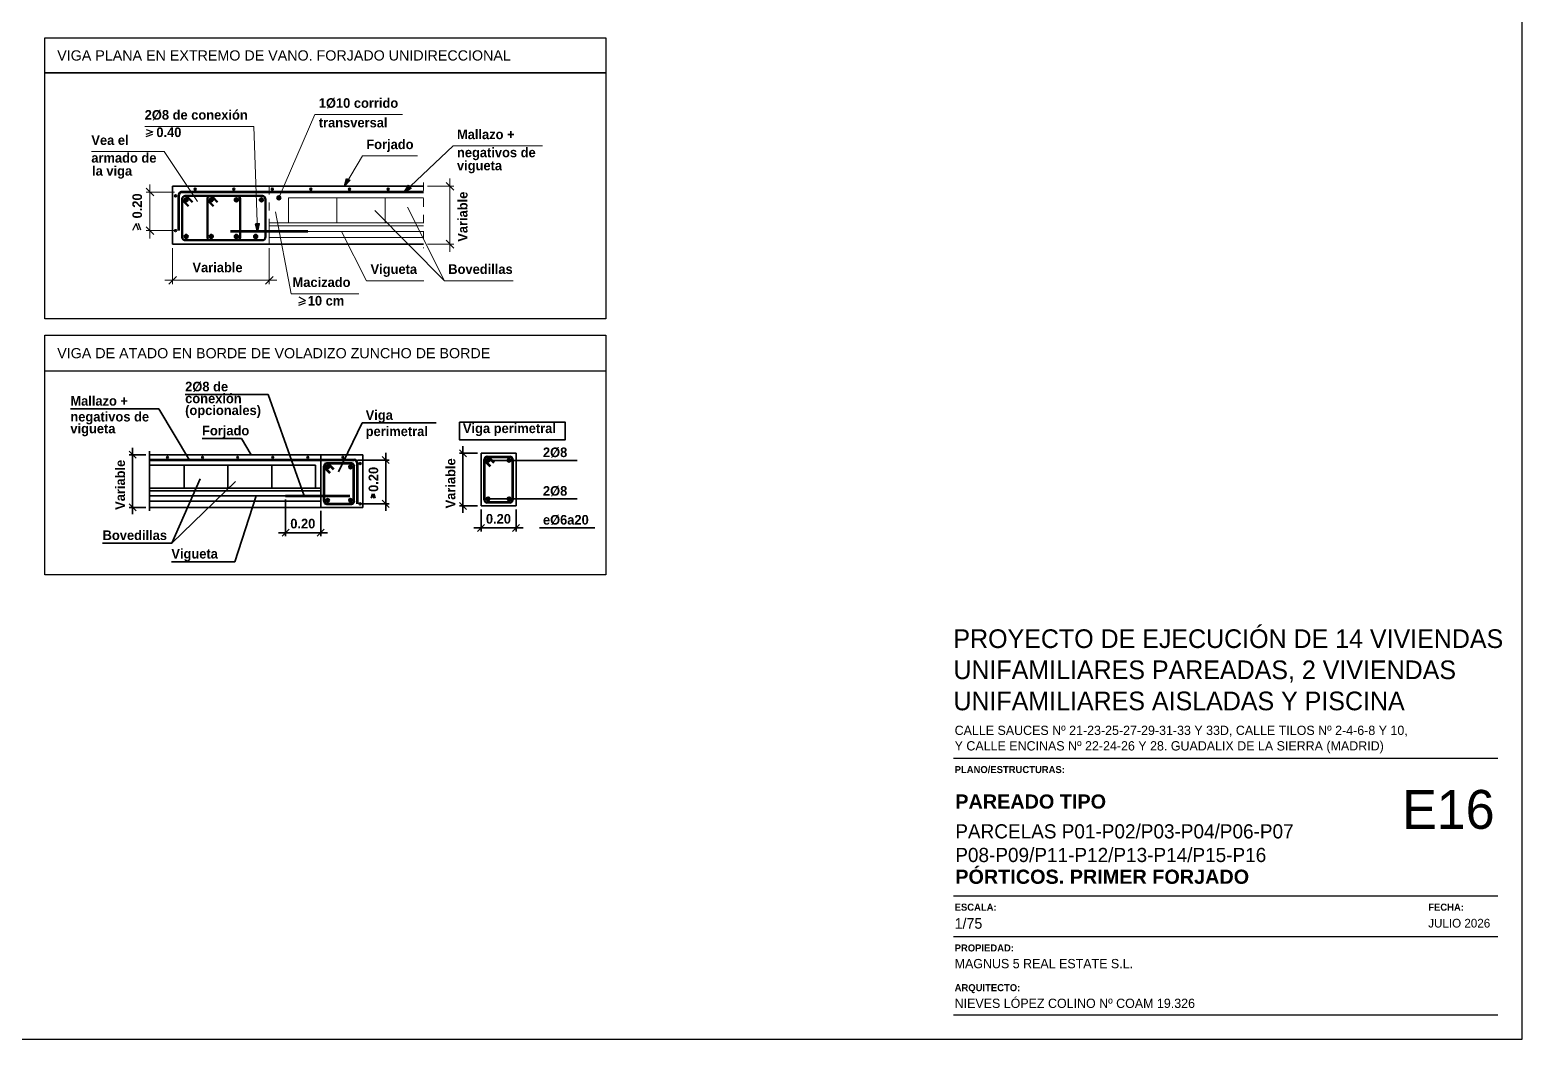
# Model space of a CAD drawing. Extents: x 2455 to 9764, y -806 to 181.
# Drawn here: x 4968.19 to 4986.56, y -409.26 to -396.83 of the extents above; entities that cross this region are included whole.
import ezdxf
from ezdxf.enums import TextEntityAlignment as Align

# ---------------------------------------------------------------- set-up
doc = ezdxf.new("R2010")
doc.units = 0
doc.header["$LTSCALE"] = 0.2
doc.header["$MEASUREMENT"] = 0
doc.linetypes.add('DASHDOT', pattern=[1, 0.5, -0.25, 0, -0.25])
doc.layers.get('0').update_dxf_attribs({"linetype": 'CONTINUOUS'})
for name, color, linetype, lineweight in [('0-CYPE1', 2, 'CONTINUOUS', 18), ('0-CYPE2', 4, 'CONTINUOUS', 35), ('0-CYPE3', 5, 'CONTINUOUS', 50), ('0-CYPE4', 6, 'CONTINUOUS', 70), ('0_CYPE4', 6, 'CONTINUOUS', 70)]:
    doc.layers.add(name, color=color, linetype=linetype, lineweight=lineweight)
doc.layers.add('01_cartela', color=6, linetype='CONTINUOUS', plot=False)
for name, color, linetype in [('01_texto cartela', 4, 'CONTINUOUS'), ('07-TEXTOS', 7, 'CONTINUOUS'), ('CYPECABECERA', 2, 'CONTINUOUS')]:
    doc.layers.add(name, color=color, linetype=linetype)
doc.styles.add('BERNARDO', font='GOTHICB.TTF')
doc.styles.add('Century Gothic', font='', dxfattribs={"height": 2})
doc.styles.add('Century Gothic_3', font='', dxfattribs={"height": 4.5})
doc.styles.add('Century Gothic_5', font='', dxfattribs={"height": 2.5})
doc.styles.add('Century Gothic_6', font='', dxfattribs={"height": 11})
doc.styles.add('Estilo1', font='swissel.ttf')
doc.styles.add('NIEVES3', font='swisseb.ttf')
doc.styles.get('Century Gothic').set_extended_font_data('Century Gothic')
doc.styles.get('Century Gothic_3').set_extended_font_data('Century Gothic')
doc.styles.get('Century Gothic_5').set_extended_font_data('Century Gothic')
doc.styles.get('Century Gothic_6').set_extended_font_data('Century Gothic')

msp = doc.modelspace()

# ---------------------------------------------------------------- hatches: boundary and pattern name
at = {"layer": '0-CYPE2'}
h = msp.add_hatch(color=256, dxfattribs=at)
edge = h.paths.add_edge_path()
edge.add_arc((4970.223, -398.795), 0.0119, 0, 360)
h = msp.add_hatch(color=256, dxfattribs=at)
edge = h.paths.add_edge_path()
edge.add_arc((4970.698, -398.795), 0.0119, 0, 360)
h = msp.add_hatch(color=256, dxfattribs=at)
edge = h.paths.add_edge_path()
edge.add_arc((4971.173, -398.795), 0.0119, 0, 360)
h = msp.add_hatch(color=256, dxfattribs=at)
edge = h.paths.add_edge_path()
edge.add_arc((4971.648, -398.795), 0.0119, 0, 360)
for points in [[(4972.088, -398.666), (4972.06, -398.76), (4972.129, -398.69)], [(4972.848, -398.748), (4972.795, -398.831), (4972.881, -398.783)], [(4970.964, -399.224), (4970.991, -399.318), (4971.011, -399.222)]]:
    msp.add_hatch(color=256, dxfattribs=at).paths.add_polyline_path(points)
h = msp.add_hatch(color=256, dxfattribs=at)
edge = h.paths.add_edge_path()
edge.add_arc((4972.123, -398.795), 0.0119, 0, 360)
h = msp.add_hatch(color=256, dxfattribs=at)
edge = h.paths.add_edge_path()
edge.add_arc((4972.599, -398.795), 0.0119, 0, 360)
h = msp.add_hatch(color=256, dxfattribs=at)
edge = h.paths.add_edge_path()
edge.add_arc((4969.982, -398.878), 0.0119, 0, 360)
h = msp.add_hatch(color=256, dxfattribs=at)
edge = h.paths.add_edge_path()
edge.add_arc((4970.112, -398.926), 0.0238, 0, 360)
h = msp.add_hatch(color=256, dxfattribs=at)
edge = h.paths.add_edge_path()
edge.add_arc((4970.421, -398.926), 0.0238, 0, 360)
h = msp.add_hatch(color=256, dxfattribs=at)
edge = h.paths.add_edge_path()
edge.add_arc((4970.73, -398.926), 0.0238, 0, 360)
h = msp.add_hatch(color=256, dxfattribs=at)
edge = h.paths.add_edge_path()
edge.add_arc((4971.039, -398.926), 0.0238, 0, 360)
h = msp.add_hatch(color=256, dxfattribs=at)
edge = h.paths.add_edge_path()
edge.add_arc((4971.253, -398.902), 0.0238, 0, 360)
h = msp.add_hatch(color=256, dxfattribs=at)
edge = h.paths.add_edge_path()
edge.add_arc((4969.982, -399.306), 0.0119, 0, 360)
h = msp.add_hatch(color=256, dxfattribs=at)
edge = h.paths.add_edge_path()
edge.add_arc((4970.112, -399.377), 0.0238, 0, 360)
h = msp.add_hatch(color=256, dxfattribs=at)
edge = h.paths.add_edge_path()
edge.add_arc((4970.421, -399.377), 0.0238, 0, 360)
h = msp.add_hatch(color=256, dxfattribs=at)
edge = h.paths.add_edge_path()
edge.add_arc((4970.73, -399.377), 0.0238, 0, 360)
h = msp.add_hatch(color=256, dxfattribs=at)
edge = h.paths.add_edge_path()
edge.add_arc((4970.968, -399.377), 0.0238, 0, 360)
h = msp.add_hatch(color=256, dxfattribs=at)
edge = h.paths.add_edge_path()
edge.add_arc((4969.882, -402.098), 0.0108, 0, 360)
h = msp.add_hatch(color=256, dxfattribs=at)
edge = h.paths.add_edge_path()
edge.add_arc((4970.314, -402.098), 0.0108, 0, 360)
h = msp.add_hatch(color=256, dxfattribs=at)
edge = h.paths.add_edge_path()
edge.add_arc((4970.746, -402.098), 0.0108, 0, 360)
h = msp.add_hatch(color=256, dxfattribs=at)
edge = h.paths.add_edge_path()
edge.add_arc((4971.178, -402.098), 0.0108, 0, 360)
h = msp.add_hatch(color=256, dxfattribs=at)
edge = h.paths.add_edge_path()
edge.add_arc((4971.61, -402.098), 0.0108, 0, 360)
h = msp.add_hatch(color=256, dxfattribs=at)
edge = h.paths.add_edge_path()
edge.add_arc((4972.042, -402.098), 0.0108, 0, 360)
h = msp.add_hatch(color=256, dxfattribs=at)
edge = h.paths.add_edge_path()
edge.add_arc((4973.828, -402.135), 0.0216, 0, 360)
h = msp.add_hatch(color=256, dxfattribs=at)
edge = h.paths.add_edge_path()
edge.add_arc((4974.087, -402.135), 0.0216, 0, 360)
h = msp.add_hatch(color=256, dxfattribs=at)
edge = h.paths.add_edge_path()
edge.add_arc((4971.854, -402.217), 0.0216, 0, 360)
h = msp.add_hatch(color=256, dxfattribs=at)
edge = h.paths.add_edge_path()
edge.add_arc((4972.135, -402.217), 0.0216, 0, 360)
h = msp.add_hatch(color=256, dxfattribs=at)
edge = h.paths.add_edge_path()
edge.add_arc((4972.254, -402.174), 0.0108, 0, 360)
h = msp.add_hatch(color=256, dxfattribs=at)
edge = h.paths.add_edge_path()
edge.add_arc((4971.854, -402.627), 0.0216, 0, 360)
h = msp.add_hatch(color=256, dxfattribs=at)
edge = h.paths.add_edge_path()
edge.add_arc((4972.135, -402.627), 0.0216, 0, 360)
h = msp.add_hatch(color=256, dxfattribs=at)
edge = h.paths.add_edge_path()
edge.add_arc((4972.254, -402.671), 0.0108, 0, 360)
h = msp.add_hatch(color=256, dxfattribs=at)
edge = h.paths.add_edge_path()
edge.add_arc((4973.828, -402.61), 0.0216, 0, 360)
h = msp.add_hatch(color=256, dxfattribs=at)
edge = h.paths.add_edge_path()
edge.add_arc((4974.087, -402.61), 0.0216, 0, 360)

# ---------------------------------------------------------------- linework, layer by layer
at = {"color": 7, "linetype": 'Continuous'}
msp.add_lwpolyline([(4968.371, -396.933), (4975.28, -396.933), (4975.28, -397.364), (4968.371, -397.364)], close=True, dxfattribs=at)
at = {"layer": '0-CYPE1'}
for p, q in [((4971.253, -398.902), (4971.697, -397.876)), ((4971.697, -397.876), (4972.774, -397.876)), ((4969.602, -398.023), (4970.947, -398.023)), ((4970.991, -399.318), (4970.947, -398.023)), ((4968.945, -398.333), (4969.84, -398.333)), ((4969.84, -398.333), (4970.252, -398.946)), ((4972.283, -398.386), (4972.06, -398.76)), ((4972.283, -398.386), (4972.959, -398.386)), ((4973.398, -398.263), (4972.795, -398.831)), ((4973.398, -398.263), (4974.498, -398.263)), ((4969.715, -398.878), (4969.62, -398.783)), ((4969.667, -398.878), (4969.667, -398.736)), ((4973.082, -398.76), (4973.407, -398.76)), ((4973.407, -398.807), (4973.312, -398.712)), ((4973.359, -398.807), (4973.359, -398.665)), ((4973.359, -399.472), (4973.359, -398.76)), ((4969.97, -398.831), (4969.62, -398.831)), ((4969.667, -399.306), (4969.667, -398.831)), ((4971.372, -398.902), (4973.035, -398.902)), ((4971.372, -399.211), (4971.372, -398.902)), ((4971.966, -399.211), (4971.966, -398.902)), ((4972.56, -399.211), (4972.56, -398.902)), ((4971.212, -399.074), (4971.405, -400.084)), ((4972.435, -399.058), (4973.291, -399.923)), ((4973.291, -399.923), (4972.836, -399.018)), ((4969.715, -399.354), (4969.62, -399.259)), ((4969.97, -399.306), (4969.62, -399.306)), ((4969.667, -399.259), (4969.667, -399.401)), ((4971.134, -399.211), (4973.035, -399.211)), ((4971.134, -399.472), (4971.134, -399.211)), ((4971.134, -399.247), (4973.035, -399.247)), ((4971.134, -399.318), (4973.035, -399.318)), ((4972.334, -399.923), (4972.025, -399.318)), ((4969.946, -399.52), (4969.946, -399.965)), ((4971.134, -399.389), (4973.035, -399.389)), ((4971.134, -399.52), (4971.134, -399.965)), ((4973.082, -399.472), (4973.407, -399.472)), ((4973.407, -399.52), (4973.312, -399.425)), ((4973.359, -399.425), (4973.359, -399.567)), ((4969.899, -399.965), (4969.994, -399.87)), ((4971.087, -399.965), (4971.182, -399.87)), ((4969.994, -399.918), (4969.851, -399.918)), ((4969.946, -399.918), (4971.134, -399.918)), ((4971.087, -399.918), (4971.229, -399.918)), ((4971.405, -400.084), (4972.237, -400.084)), ((4972.334, -399.923), (4973.037, -399.923)), ((4973.291, -399.923), (4974.137, -399.923))]:
    msp.add_line(p, q, dxfattribs=at)
at = {"layer": '0-CYPE1', "linetype": 'DASHDOT'}
for p, q in [((4971.134, -398.76), (4971.134, -399.211)), ((4973.035, -398.712), (4973.035, -399.52))]:
    msp.add_line(p, q, dxfattribs=at)
at = {"layer": '0-CYPE2'}
for p, q in [((4973.035, -398.76), (4969.946, -398.76)), ((4969.946, -398.76), (4969.946, -399.472)), ((4973.035, -399.472), (4969.946, -399.472)), ((4970.1, -401.325), (4971.123, -401.325)), ((4971.123, -401.325), (4971.564, -402.573)), ((4968.687, -401.5), (4969.776, -401.5)), ((4969.776, -401.5), (4970.152, -402.131)), ((4972.279, -401.675), (4971.988, -402.276)), ((4972.279, -401.675), (4973.188, -401.675)), ((4970.308, -401.866), (4970.792, -401.866)), ((4970.792, -401.866), (4970.911, -402.066)), ((4969.496, -402.109), (4969.409, -402.023)), ((4969.616, -402.066), (4969.409, -402.066)), ((4969.453, -402.109), (4969.453, -401.979)), ((4969.453, -402.714), (4969.453, -402.066)), ((4969.66, -402.023), (4969.66, -402.757)), ((4972.286, -402.066), (4969.66, -402.066)), ((4971.768, -402.066), (4971.768, -402.476)), ((4972.286, -402.066), (4972.286, -402.714)), ((4972.612, -402.174), (4972.526, -402.087)), ((4972.569, -402.174), (4972.569, -402.044)), ((4973.563, -402.091), (4973.477, -402.005)), ((4973.699, -402.048), (4973.477, -402.048)), ((4973.52, -402.091), (4973.52, -401.962)), ((4973.52, -402.696), (4973.52, -402.048)), ((4973.742, -402.048), (4974.174, -402.048)), ((4973.742, -402.048), (4973.742, -402.696)), ((4974.174, -402.048), (4974.174, -402.696)), ((4971.706, -402.195), (4969.66, -402.195)), ((4970.086, -402.476), (4970.086, -402.195)), ((4970.626, -402.476), (4970.626, -402.195)), ((4971.166, -402.476), (4971.166, -402.195)), ((4971.706, -402.476), (4971.706, -402.195)), ((4972.221, -402.131), (4972.612, -402.131)), ((4972.569, -402.131), (4972.569, -402.671)), ((4974.875, -402.135), (4973.828, -402.135)), ((4974.461, -402.135), (4974.924, -402.135)), ((4971.768, -402.476), (4969.66, -402.476)), ((4969.935, -403.155), (4970.285, -402.364)), ((4970.718, -402.394), (4969.935, -403.155)), ((4971.768, -402.714), (4971.768, -402.476)), ((4971.768, -402.509), (4969.66, -402.509)), ((4971.768, -402.573), (4969.66, -402.573)), ((4971.768, -402.638), (4969.66, -402.638)), ((4970.712, -403.383), (4970.975, -402.573)), ((4971.336, -402.617), (4971.336, -403.07)), ((4972.388, -402.599), (4972.406, -402.549)), ((4972.423, -402.599), (4972.406, -402.549)), ((4972.44, -402.599), (4972.423, -402.549)), ((4972.612, -402.714), (4972.526, -402.627)), ((4972.569, -402.627), (4972.569, -402.757)), ((4973.563, -402.739), (4973.477, -402.653)), ((4973.52, -402.653), (4973.52, -402.782)), ((4974.875, -402.61), (4973.828, -402.61)), ((4974.461, -402.61), (4974.924, -402.61)), ((4969.496, -402.757), (4969.409, -402.671)), ((4969.616, -402.714), (4969.409, -402.714)), ((4969.453, -402.671), (4969.453, -402.8)), ((4972.286, -402.714), (4969.66, -402.714)), ((4971.768, -402.757), (4971.768, -403.07)), ((4972.264, -402.671), (4972.612, -402.671)), ((4973.699, -402.696), (4973.477, -402.696)), ((4973.742, -402.696), (4974.174, -402.696)), ((4973.742, -402.739), (4973.742, -403.011)), ((4974.174, -402.739), (4974.174, -403.011)), ((4971.379, -403.026), (4971.249, -403.026)), ((4971.292, -403.07), (4971.379, -402.983)), ((4971.336, -403.026), (4971.768, -403.026)), ((4971.724, -403.07), (4971.811, -402.983)), ((4971.724, -403.026), (4971.854, -403.026)), ((4973.785, -402.967), (4973.655, -402.967)), ((4973.699, -403.011), (4973.785, -402.924)), ((4973.742, -402.967), (4974.174, -402.967)), ((4974.131, -403.011), (4974.217, -402.924)), ((4974.131, -402.967), (4974.26, -402.967)), ((4974.461, -402.965), (4975.142, -402.965)), ((4969.084, -403.155), (4969.935, -403.155)), ((4969.93, -403.383), (4970.712, -403.383))]:
    msp.add_line(p, q, dxfattribs=at)
for points in [[(4972.088, -398.666), (4972.06, -398.76), (4972.129, -398.69)], [(4972.848, -398.748), (4972.795, -398.831), (4972.881, -398.783)], [(4970.964, -399.224), (4970.991, -399.318), (4971.011, -399.222)], [(4973.475, -401.665), (4973.475, -401.881), (4974.778, -401.881), (4974.778, -401.665), (4973.475, -401.665)]]:
    msp.add_lwpolyline(points, close=True, dxfattribs=at)
for points in [[(4972.088, -398.666), (4972.129, -398.69)], [(4972.848, -398.748), (4972.881, -398.783)], [(4970.964, -399.224), (4971.011, -399.222)]]:
    msp.add_lwpolyline(points, dxfattribs=at)
for centre, radius in [((4970.223, -398.795), 0.0119), ((4970.698, -398.795), 0.0119), ((4971.173, -398.795), 0.0119), ((4971.648, -398.795), 0.0119), ((4972.123, -398.795), 0.0119), ((4972.599, -398.795), 0.0119), ((4969.982, -398.878), 0.0119), ((4970.112, -398.926), 0.0238), ((4970.421, -398.926), 0.0238), ((4970.73, -398.926), 0.0238), ((4971.039, -398.926), 0.0238), ((4971.253, -398.902), 0.0238), ((4969.982, -399.306), 0.0119), ((4970.112, -399.377), 0.0238), ((4970.421, -399.377), 0.0238), ((4970.73, -399.377), 0.0238), ((4970.968, -399.377), 0.0238), ((4969.882, -402.098), 0.0108), ((4970.314, -402.098), 0.0108), ((4970.746, -402.098), 0.0108), ((4971.178, -402.098), 0.0108), ((4971.61, -402.098), 0.0108), ((4972.042, -402.098), 0.0108), ((4973.828, -402.135), 0.0216), ((4974.087, -402.135), 0.0216), ((4971.854, -402.217), 0.0216), ((4972.135, -402.217), 0.0216), ((4972.254, -402.174), 0.0108), ((4971.854, -402.627), 0.0216), ((4972.135, -402.627), 0.0216), ((4972.254, -402.671), 0.0108), ((4973.828, -402.61), 0.0216), ((4974.087, -402.61), 0.0216)]:
    msp.add_circle(centre, radius, dxfattribs=at)
at = {"layer": '0-CYPE3'}
for p, q in [((4970.065, -399.389), (4970.065, -398.914)), ((4970.075, -398.939), (4970.141, -399.005)), ((4970.1, -398.878), (4971.051, -398.878)), ((4970.126, -398.889), (4970.191, -398.954)), ((4970.374, -399.389), (4970.374, -398.914)), ((4970.384, -398.939), (4970.449, -399.005)), ((4970.435, -398.889), (4970.5, -398.954)), ((4970.778, -398.914), (4970.778, -399.389)), ((4971.087, -398.914), (4971.087, -399.389)), ((4971.051, -399.425), (4970.1, -399.425))]:
    msp.add_line(p, q, dxfattribs=at)
for centre, start, end in [((4970.1, -398.914), 90, 180), ((4970.1, -398.914), 180, 225), ((4970.1, -398.914), 45, 90), ((4970.409, -398.914), 90, 180), ((4970.409, -398.914), 180, 225), ((4970.409, -398.914), 45, 90), ((4970.742, -398.914), 0, 90), ((4971.051, -398.914), 0, 90), ((4970.1, -399.389), 180, 270), ((4970.409, -399.389), 180, 270), ((4970.742, -399.389), 270, 360), ((4971.051, -399.389), 270, 360)]:
    msp.add_arc(centre, 0.0356, start, end, dxfattribs=at)
at = {"layer": '0-CYPE4'}
for p, q in [((4970.017, -398.878), (4970.017, -399.306)), ((4973.035, -398.831), (4970.065, -398.831)), ((4971.609, -399.318), (4970.659, -399.318))]:
    msp.add_line(p, q, dxfattribs=at)
msp.add_arc((4970.065, -398.878), 0.0475, 90, 180, dxfattribs=at)
at = {"layer": '01_cartela', "color": 3}
msp.add_lwpolyline([(4955.92, -387.729), (4955.92, -409.264), (4986.558, -409.264), (4986.558, -387.729)], close=True, dxfattribs=at)
at = {"layer": '01_texto cartela', "color": 5}
for p, q in [((4979.557, -405.803), (4986.258, -405.803)), ((4979.557, -407.497), (4986.258, -407.497)), ((4979.557, -408), (4986.258, -408)), ((4979.557, -408.964), (4986.258, -408.964))]:
    msp.add_line(p, q, dxfattribs=at)
at = {"layer": '07-TEXTOS', "color": 5}
for p, q in [((4969.621, -398.062), (4969.703, -398.09)), ((4969.621, -398.119), (4969.703, -398.09)), ((4969.621, -398.147), (4969.703, -398.119)), ((4969.456, -399.301), (4969.498, -399.218)), ((4969.526, -399.301), (4969.498, -399.218)), ((4969.555, -399.301), (4969.526, -399.218)), ((4971.499, -400.123), (4971.582, -400.165)), ((4971.499, -400.194), (4971.582, -400.165)), ((4971.499, -400.222), (4971.582, -400.194))]:
    msp.add_line(p, q, dxfattribs=at)
at = {"layer": '0_CYPE4'}
for p, q in [((4973.817, -402.091), (4974.098, -402.091)), ((4973.84, -402.101), (4973.9, -402.16)), ((4972.178, -402.131), (4969.66, -402.131)), ((4971.811, -402.638), (4971.811, -402.206)), ((4971.82, -402.229), (4971.88, -402.289)), ((4972.146, -402.174), (4971.843, -402.174)), ((4971.866, -402.183), (4971.926, -402.243)), ((4972.178, -402.638), (4972.178, -402.206)), ((4972.221, -402.671), (4972.221, -402.174)), ((4973.785, -402.62), (4973.785, -402.124)), ((4973.794, -402.147), (4973.854, -402.206)), ((4974.131, -402.124), (4974.131, -402.62)), ((4971.336, -402.573), (4972.128, -402.573)), ((4974.098, -402.653), (4973.817, -402.653)), ((4971.843, -402.671), (4972.146, -402.671))]:
    msp.add_line(p, q, dxfattribs=at)
for centre, radius, start, end in [((4973.817, -402.124), 0.0324, 90, 180), ((4973.817, -402.124), 0.0324, 45, 90), ((4974.098, -402.124), 0.0324, 0, 90), ((4971.843, -402.206), 0.0324, 90, 180), ((4971.843, -402.206), 0.0324, 180, 225), ((4971.843, -402.206), 0.0324, 45, 90), ((4972.146, -402.206), 0.0324, 0, 90), ((4972.178, -402.174), 0.0432, 0, 90), ((4973.817, -402.124), 0.0324, 180, 225), ((4971.843, -402.638), 0.0324, 180, 270), ((4972.146, -402.638), 0.0324, 270, 360), ((4973.817, -402.62), 0.0324, 180, 270), ((4974.098, -402.62), 0.0324, 270, 360)]:
    msp.add_arc(centre, radius, start, end, dxfattribs=at)
at = {"layer": 'CYPECABECERA', "color": 7, "linetype": 'Continuous'}
msp.add_line((4968.371, -401.031), (4975.28, -401.031), dxfattribs=at)
for points in [[(4968.371, -397.364), (4975.28, -397.364), (4975.28, -400.394), (4968.371, -400.394)], [(4968.371, -400.594), (4975.28, -400.594), (4975.28, -403.546), (4968.371, -403.546)]]:
    msp.add_lwpolyline(points, close=True, dxfattribs=at)

# ---------------------------------------------------------------- texts
at = {"color": 7, "linetype": 'Continuous', "style": 'Estilo1'}
for s, p in [('VIGA PLANA EN EXTREMO DE VANO. FORJADO UNIDIRECCIONAL', (4968.525, -397.211)), ('VIGA DE ATADO EN BORDE DE VOLADIZO ZUNCHO DE BORDE', (4968.525, -400.878))]:
    msp.add_text(s, height=0.12578, dxfattribs=at).set_placement(p)
at = {"layer": '01_texto cartela', "color": 5}
for s, insert, char_height, width, attachment_point, style in [('\\PPROYECTO DE EJECUCIÓN DE 14 VIVIENDAS UNIFAMILIARES PAREADAS, 2 VIVIENDAS UNIFAMILIARES AISLADAS Y PISCINA', (4979.557, -403.833), 0.23, 6.82217, 1, 'Century Gothic_3'), ('CALLE SAUCES Nº 21-23-25-27-29-31-33 Y 33D, CALLE TILOS Nº 2-4-6-8 Y 10, \\PY CALLE ENCINAS Nº 22-24-26 Y 28. GUADALIX DE LA SIERRA (MADRID)', (4979.572, -405.403), 0.11455, 9.24681, 1, 'Century Gothic'), ('{\\fCentury Gothic|b1|i0|c0|p34;PLANO/ESTRUCTURAS: }', (4979.572, -405.9), 0.08701, 2.11715, 1, 'Century Gothic'), ('\\pt2.3273;\\PPARCELAS P01-P02/P03-P04/P06-P07\\PP08-P09/P11-P12/P13-P14/P15-P16 ', (4979.58, -407.085), 0.17455, 7.00908, 7, 'Century Gothic_5'), ('\\pt2.3273;PÓRTICOS. PRIMER FORJADO', (4979.58, -407.353), 0.17455, 7.00908, 7, 'NIEVES3'), ('{\\fCentury Gothic|b1|i0|c0|p34;ESCALA: }', (4979.572, -407.595), 0.08701, 2.11715, 1, 'Century Gothic'), ('{\\fCentury Gothic|b1|i0|c0|p34;FECHA: }', (4985.402, -407.595), 0.08701, 2.11715, 1, 'Century Gothic'), ('1/75', (4979.572, -407.773), 0.1309, 2.11715, 1, 'Century Gothic'), ('JULIO 2026', (4985.402, -407.782), 0.1069, 3.50438, 1, 'Century Gothic'), ('{\\fCentury Gothic|b1|i0|c0|p34;PROPIEDAD:}', (4979.572, -408.097), 0.08701, 0.83709, 1, 'Century Gothic'), ('MAGNUS 5 REAL ESTATE S.L.', (4979.572, -408.276), 0.11455, 4.88231, 1, 'Century Gothic'), ('{\\fCentury Gothic|b1|i0|c0|p34;ARQUITECTO:}', (4979.572, -408.586), 0.08701, 0.83709, 1, 'Century Gothic'), ('NIEVES LÓPEZ COLINO Nº COAM 19.326', (4979.572, -408.765), 0.11455, 3.65153, 1, 'Century Gothic')]:
    msp.add_mtext(s, dxfattribs=dict(at, insert=insert, char_height=char_height, width=width, attachment_point=attachment_point, style=style))
at = {"layer": '01_texto cartela', "color": 1}
for s, insert, char_height, width, attachment_point, style in [('\\pt2.3273;PAREADO TIPO ', (4979.58, -406.427), 0.17455, 7.00908, 7, 'NIEVES3'), ('E16', (4986.219, -406.195), 0.4786, 1.04985, 3, 'Century Gothic_6')]:
    msp.add_mtext(s, dxfattribs=dict(at, insert=insert, char_height=char_height, width=width, attachment_point=attachment_point, style=style))
at = {"layer": '07-TEXTOS', "color": 5, "style": 'BERNARDO'}
for s, height, p in [('1%%c10 corrido', 0.11851, (4971.745, -397.829)), ('2%%c8 de conexión', 0.11851, (4969.602, -397.975)), ('0.40', 0.1185, (4969.745, -398.189)), ('transversal', 0.11851, (4971.745, -398.07)), ('Mallazo + ', 0.1185, (4973.446, -398.215)), ('Vea el ', 0.1185, (4968.945, -398.286)), ('Forjado', 0.1185, (4972.33, -398.338)), ('armado de', 0.1185, (4968.945, -398.504)), ('vigueta', 0.1185, (4973.446, -398.599)), ('negativos de', 0.11851, (4973.446, -398.438)), ('la viga ', 0.1185, (4968.954, -398.665)), ('Variable', 0.1185, (4970.19, -399.854)), ('Vigueta', 0.1185, (4972.382, -399.875)), ('Bovedillas', 0.1185, (4973.339, -399.875)), ('Macizado', 0.1185, (4971.422, -400.036)), (' 10 cm ', 0.1185, (4971.565, -400.264)), ('2%%c8 de ', 0.1185, (4970.1, -401.321)), ('Mallazo + ', 0.1185, (4968.687, -401.497)), ('conexión ', 0.1185, (4970.1, -401.467)), ('negativos de', 0.11851, (4968.687, -401.692)), ('(opcionales)', 0.11851, (4970.1, -401.613)), ('Viga ', 0.1185, (4972.322, -401.672)), ('vigueta', 0.1185, (4968.687, -401.838)), ('Forjado', 0.1185, (4970.308, -401.863)), ('perimetral', 0.1185, (4972.322, -401.872)), ('Viga perimetral', 0.11851, (4973.519, -401.835)), ('2%%c8', 0.1185, (4974.504, -402.131)), ('2%%c8', 0.1185, (4974.504, -402.606)), ('0.20', 0.1185, (4971.394, -403.009)), ('0.20', 0.1185, (4973.802, -402.95)), ('e%%c6a20', 0.1185, (4974.504, -402.962)), ('Bovedillas', 0.1185, (4969.084, -403.152)), ('Vigueta', 0.1185, (4969.93, -403.38))]:
    msp.add_text(s, height=height, dxfattribs=at).set_placement(p, align=Align.BOTTOM_LEFT)
for s, p in [('0.20', (4969.604, -399.156)), ('Variable', (4973.611, -399.443)), ('Variable', (4973.462, -402.727)), ('Variable', (4969.395, -402.745)), ('0.20', (4972.512, -402.524))]:
    msp.add_text(s, height=0.1185, rotation=90, dxfattribs=at).set_placement(p, align=Align.BOTTOM_LEFT)

doc.saveas('drawing.dxf')
